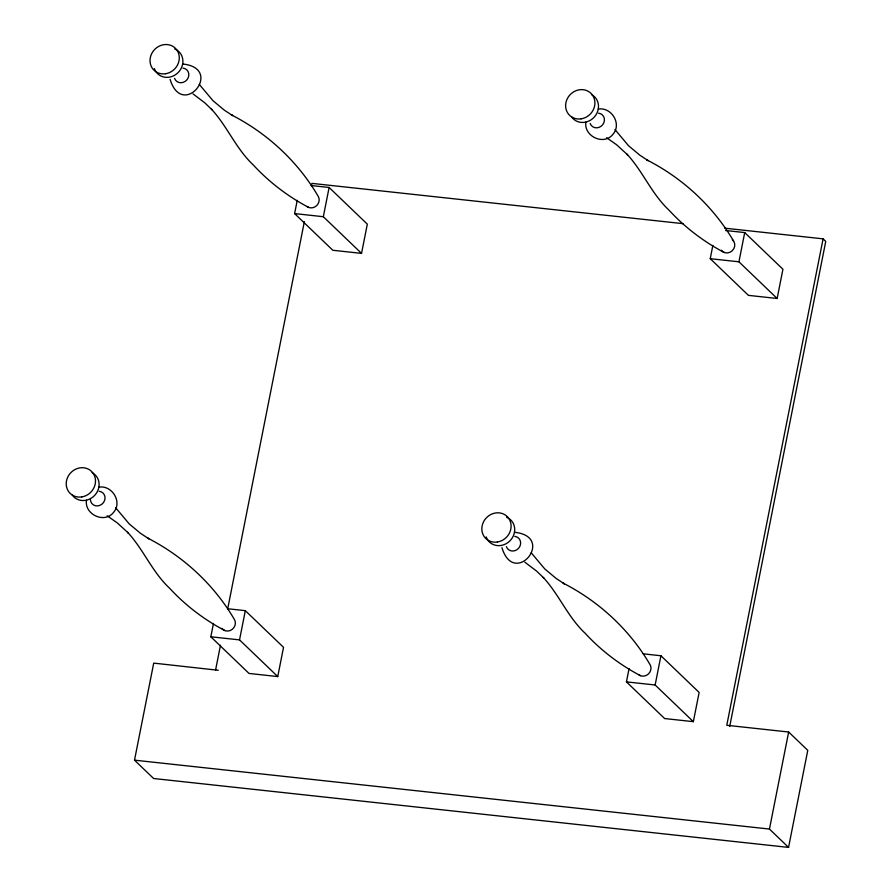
<?xml version="1.0" encoding="UTF-8"?>
<svg xmlns="http://www.w3.org/2000/svg" width="892" height="892" viewBox="0 0 892 892"><rect width="100%" height="100%" fill="white"/><g stroke="black" fill="none" stroke-linecap="round" stroke-linejoin="round"><path stroke-width="1.34" d="M86.468 500.211C84.216 514.45 104.665 524.039 113.652 512.287C122.617 501.951 111.991 484.824 98.845 487.177M585.877 122.126C583.613 136.364 604.074 145.953 613.049 134.201C622.025 123.865 611.388 106.739 598.242 109.092M724.739 228.174L823.093 238.844L726.779 725.296L788.662 732.009L807.773 750.35L788.55 847.4L153.614 778.504L134.502 760.162L153.725 663.113L218.284 670.282M227.549 608.734L245.322 610.663L283.533 647.336L277.746 676.571L249.035 673.449L210.824 636.777L213.456 623.486M311.341 185.547L329.115 187.476L367.326 224.148L361.539 253.384L332.827 250.273L294.616 213.589L297.248 200.31M215.619 669.825L220.48 645.228M227.794 608.333L304.362 221.64M311.397 186.116L311.932 183.384L683.183 223.669M277.746 676.571L239.535 639.887L245.322 610.663M361.539 253.384L323.328 216.711L329.115 187.476M643.165 653.825L660.927 655.754L699.138 692.437L693.352 721.661L664.64 718.551L626.44 681.878L629.072 668.587M725.586 230.493L744.72 232.578L782.931 269.25L777.144 298.486L748.433 295.363L710.233 258.691L712.864 245.4M693.352 721.661L655.141 684.989L660.927 655.754M777.144 298.486L738.933 261.802L744.72 232.578M729.701 726.478L825.747 241.398L823.093 238.844M788.55 847.4L769.45 829.058L788.662 732.009M182.637 64.001C224.717 68.305 182.604 120.197 170.104 79.366M514.45 532.279C556.541 536.594 514.416 588.475 501.917 547.655M294.616 213.589L323.328 216.711M710.233 258.691L738.933 261.802M210.824 636.777L239.535 639.887M626.44 681.878L655.141 684.989M134.502 760.162L769.45 829.058M724.226 252.492C703.543 241.576 684.71 227.215 668.866 210.01C651.628 193.887 642.887 171.331 626.998 154.193L627.6 154.829L616.64 144.783L606.549 137.702M308.61 207.39C287.938 196.485 269.105 182.113 253.25 164.92C236.012 148.786 227.282 126.229 211.393 109.103L211.995 109.738L204.825 102.859L193.04 93.905M640.434 675.668C619.75 664.763 600.918 650.402 585.074 633.197C567.836 617.063 559.094 594.518 543.206 577.38L543.808 578.016L536.638 571.136L524.853 562.183M224.817 630.577C204.145 619.661 185.313 605.3 169.458 588.096C152.22 571.973 143.489 549.416 127.601 532.279L128.203 532.914L117.242 522.868L107.151 515.788M614.978 129.574L628.592 145.786L639.965 155.286L648.216 160.694L646.89 159.924C682.625 178.132 713.254 206.386 733.57 241.018M531.186 552.75L544.8 568.962L556.173 578.473L564.424 583.87L563.097 583.1C598.833 601.319 629.462 629.574 649.777 664.194A7.671 6.991 -46.2 0 1 648.495 673.884A7.671 6.991 -46.2 0 1 638.839 674.753M199.362 84.472L212.976 100.684L224.36 110.184L232.611 115.592L231.284 114.823C267.009 133.031 297.649 161.296 317.965 195.917A7.671 6.991 -46.2 0 1 316.682 205.595A7.671 6.991 -46.2 0 1 307.026 206.476M115.57 507.66L129.184 523.872L140.568 533.371L148.819 538.779L147.492 538.01C183.217 556.218 213.857 584.472 234.172 619.104A7.671 6.991 -46.2 0 1 232.132 629.44A7.671 6.991 -46.2 0 1 221.974 628.336M182.96 68.093A7.671 6.991 -46.2 0 1 187.008 79.722A7.671 6.991 -46.2 0 1 174.576 78.373M174.765 48.96A15.331 13.971 -46.2 0 1 177.887 72.809A15.331 13.971 -46.2 0 1 154.383 68.628M514.773 536.371A7.671 6.991 -46.2 0 1 518.821 548.011A7.671 6.991 -46.2 0 1 506.388 546.662M506.578 517.237A15.331 13.971 -46.2 0 1 509.7 541.087A15.331 13.971 -46.2 0 1 486.196 536.917M99.168 491.269A7.671 6.991 -46.2 0 1 105 498.717A7.671 6.991 -46.2 0 1 97.54 505.909A7.671 6.991 -46.2 0 1 90.415 499.721M92.088 472.648A15.331 13.971 -46.2 0 1 95.02 495.015A15.331 13.971 -46.2 0 1 72.263 495.082M598.565 113.184A7.671 6.991 -46.2 0 1 602.613 124.824A7.671 6.991 -46.2 0 1 590.181 123.475M591.496 94.563A15.331 13.971 -46.2 0 1 594.418 116.93A15.331 13.971 -46.2 0 1 571.672 117.008M732.321 239.692A7.671 6.991 -46.2 0 1 732.287 250.697A7.671 6.991 -46.2 0 1 721.383 250.251M165.577 73.735A15.331 13.971 -46.2 0 0 176.85 49.985A15.331 13.971 -46.2 0 0 151.54 53.933A15.331 13.971 -46.2 0 0 165.577 73.735M497.39 542.013A15.331 13.971 -46.2 0 0 508.663 518.263A15.331 13.971 -46.2 0 0 483.353 522.21A15.331 13.971 -46.2 0 0 497.39 542.013M81.785 496.922A15.331 13.971 -46.2 0 0 93.058 473.161A15.331 13.971 -46.2 0 0 67.747 477.108A15.331 13.971 -46.2 0 0 81.785 496.922M581.183 118.837A15.331 13.971 -46.2 0 0 592.455 95.076A15.331 13.971 -46.2 0 0 567.145 99.023A15.331 13.971 -46.2 0 0 581.183 118.837"/></g></svg>
